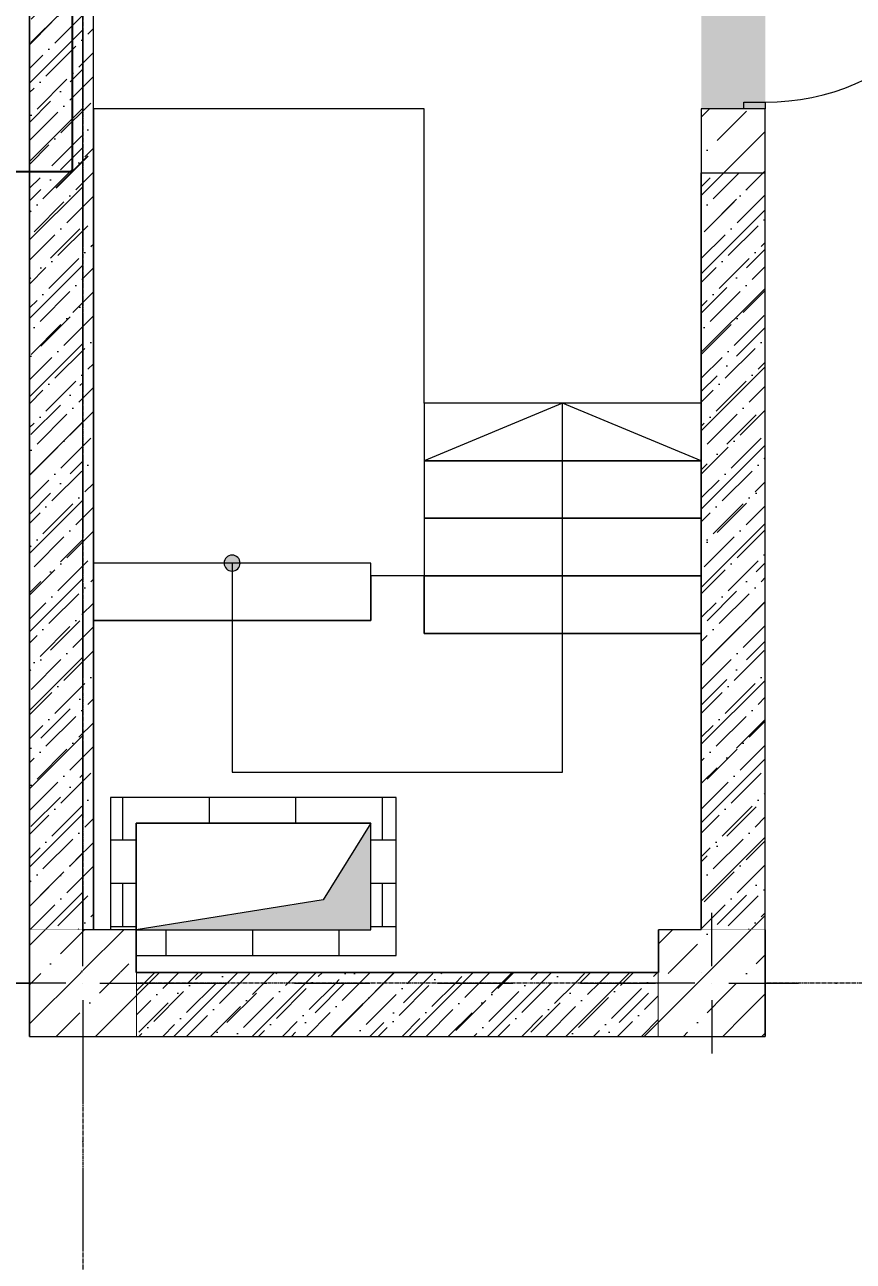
# Model space of a CAD drawing. Header units: millimetres. Extents: x 1499747 to 4230374, y -28481 to 441852.
# Drawn here: x 2450505 to 2454391, y 310479 to 316278 of the extents above; entities that cross this region are included whole.
import ezdxf
from ezdxf.xclip import XClip

# ---------------------------------------------------------------- set-up
doc = ezdxf.new("R2010")
doc.units = ezdxf.units.MM
doc.header["$MEASUREMENT"] = 0
doc.header["$XCLIPFRAME"] = 0
doc.set_wipeout_variables(frame=1)
for name, pattern in [('CENTER2', [28.575, 19.05, -3.175, 3.175, -3.175]), ('Wipeout_Contour', [1000, 0, -1000]), ('Штрихпунктирная', [670.277762, 352.777767, -176.388884, 0, -141.111112])]:
    doc.linetypes.add(name, pattern=pattern)
for name, color, linetype in [('0_ANNOT_Dimensions', 7, 'Continuous'), ('13 этаж_25_Конструктив - Колонны', 7, 'Continuous'), ('Чертеж и Рисунок', 7, 'Continuous')]:
    doc.layers.add(name, color=color, linetype=linetype)
for name, color, linetype, lineweight in [('13 этаж_25_АР 06.03 custom_70_12 этаж_13_Интерьер - Мебель_Ном._пера__8_Ном._пера__8', 8, 'Continuous', 18), ('13 этаж_25_АР 06.03 custom_70_20-стены 3-8этажей_Ном._пера__1_Ном._пера__1', 1, 'Continuous', 18), ('13 этаж_25_АР 06.03 custom_70__8 hatch_Ном._пера__8_Ном._пера__8', 8, 'Continuous', 18), ('13 этаж_25_АР 06.03 custom_70__заливка_Ном._пера__8_Ном._пера__8', 8, 'Continuous', 18), ('13 этаж_25_АР 06.03 custom_70__Оси_Ном._пера__8_Ном._пера__8', 8, 'Continuous', 18), ('13 этаж_25_АР 06.03 custom_70_Подложка_Ном._пера__8_Ном._пера__8', 8, 'Continuous', 18), ('13 этаж_25_АР 06.03 custom_70_Шахты 101_Ном._пера__14_Ном._пера__7', 7, 'Continuous', 18), ('13 этаж_25_АР 06.03 custom_70_Шахты_Ном._пера__7_Ном._пера__7', 7, 'Continuous', 18), ('13 этаж_25_Двери Archicad_Ном._пера__19_Ном._пера__255', 255, 'Continuous', 18), ('13 этаж_25_Двери Archicad_Ном._пера__23_Ном._пера__30', 30, 'Continuous', 18), ('13 этаж_25_Двери Archicad_Ном._пера__3_Ном._пера__30', 30, 'Continuous', 18), ('13 этаж_25_Двери Archicad_Ном._пера__47_Ном._пера__7', 7, 'Continuous', 18), ('13 этаж_25_Конструктив - Колонны_Ном._пера__170_Ном._пера__52', 52, 'Continuous', 18), ('13 этаж_25_Конструктив - Колонны_Ном._пера__1_Ном._пера__7', 7, 'Continuous', 18), ('13 этаж_25_Конструктив - Колонны_Ном._пера__20_Ном._пера__1', 1, 'Continuous', 18), ('13 этаж_25_Конструктив - Колонны_Ном._пера__7', 7, 'Continuous', 18), ('13 этаж_25_Конструктив - Лестницы_Ном._пера__11_Ном._пера__171', 171, 'Continuous', 18), ('13 этаж_25_Конструктив - Лестницы_Ном._пера__1_Ном._пера__7', 7, 'Continuous', 18), ('13 этаж_25_Конструктив - Лестницы_Ном._пера__71_Ном._пера__161', 161, 'Continuous', 18), ('13 этаж_25_Конструктив - Перекрытия_Ном._пера__1_Ном._пера__7', 7, 'Continuous', 18), ('13 этаж_25_Конструктив - Стены Несущие_Ном._пера__170_Ном._пера__52', 52, 'Continuous', 18), ('13 этаж_25_Конструктив - Стены Несущие_Ном._пера__19_Ном._пера__255', 255, 'Continuous', 18), ('13 этаж_25_Конструктив - Стены Несущие_Ном._пера__47_Ном._пера__7', 7, 'Continuous', 18), ('13 этаж_25_Элемент Модели - Оси_Ном._пера__2_Ном._пера__8', 8, 'Continuous', 18)]:
    doc.layers.add(name, color=color, linetype=linetype, lineweight=lineweight)
doc.dimstyles.get("Standard").update_dxf_attribs({"dimtxt": 0.18, "dimasz": 0.18, "dimexe": 0.18, "dimexo": 0.0625, "dimgap": 0.09, "dimtad": 0, "dimtih": 1, "dimtoh": 1, "dimdec": 4, "dimzin": 0, "dimdsep": 46, "dimtxsty": 'Standard', "dimcen": 0.09, "dimadec": 0, "dimazin": 0, "dimtfac": 1, "dimtdec": 4, "dimtofl": 0, "dimtmove": 0, "dimatfit": 3, "dimfxl": 1, "dimtolj": 1, "dimtzin": 0, "dimarcsym": 0})
pattern_1 = [(45, (806123.22, 141848.06), (42.09495, 154.348152), [198.4375, -39.6875, 0, -39.6875])]
pattern_2 = [(45, (-458140.43, 49824.83), (42.0949506, 154.348152), [198.4375, -39.6875, 0, -39.6875])]
pattern_3 = [(45, (-455190.43, 49824.83), (42.0949506, 154.348152), [198.4375, -39.6875, 0, -39.6875])]
pattern_4 = [(45, (1162404.7, 34264.05), (-183.8478, 183.8478), []), (45, (1162312.77, 34355.97), (-183.8478, 183.8478), [195, -65, 0, -65])]

# ---------------------------------------------------------------- blocks, each defined once
blk = doc.blocks.new('Чертеж_4_25', base_point=(1186000, 29700))
at = {"layer": '13 этаж_25_АР 06.03 custom_70__8 hatch_Ном._пера__8_Ном._пера__8', "linetype": 'Continuous', "true_color": 0xc7c8ca}
blk.add_hatch(color=9, dxfattribs=at).paths.add_polyline_path([(1181454.7, 40714.1), (1182554.7, 40714.1), (1182554.7, 41214.1), (1182332.4, 40855.1)])
at = {"layer": '13 этаж_25_АР 06.03 custom_70__заливка_Ном._пера__8_Ном._пера__8', "linetype": 'Continuous', "true_color": 0xc7c8ca}
h = blk.add_hatch(dxfattribs=at)
h.set_pattern_fill('ANSI36_0046_0019', color=9, style=0, pattern_type=2)
h.set_pattern_definition(pattern_2)
h.paths.add_polyline_path([(1181204.7, 40714.1), (1180954.7, 40714.1), (1180954.7, 40464.1), (1181204.7, 40464.1)])
h = blk.add_hatch(dxfattribs=at)
h.set_pattern_fill('ANSI36_0046_0019', color=9, style=0, pattern_type=2)
h.set_pattern_definition(pattern_2)
h.paths.add_polyline_path([(1181335.8, 40714.1), (1181204.7, 40714.1), (1181204.7, 40464.1)])
h = blk.add_hatch(dxfattribs=at)
h.set_pattern_fill('ANSI36_0046_0019', color=9, style=0, pattern_type=2)
h.set_pattern_definition(pattern_2)
h.paths.add_polyline_path([(1181454.7, 40714.1), (1181335.8, 40714.1), (1181204.7, 40464.1), (1181454.7, 40464.1)])
h = blk.add_hatch(dxfattribs=at)
h.set_pattern_fill('ANSI36_0046_0019', color=9, style=0, pattern_type=2)
h.set_pattern_definition(pattern_3)
h.paths.add_polyline_path([(1184154.7, 40714.1), (1183904.7, 40714.1), (1183904.7, 40464.1), (1184154.7, 40464.1)])
h = blk.add_hatch(dxfattribs=at)
h.set_pattern_fill('ANSI36_0046_0019', color=9, style=0, pattern_type=2)
h.set_pattern_definition(pattern_3)
h.paths.add_polyline_path([(1184285.8, 40714.1), (1184154.7, 40714.1), (1184154.7, 40464.1)])
h = blk.add_hatch(dxfattribs=at)
h.set_pattern_fill('ANSI36_0046_0019', color=9, style=0, pattern_type=2)
h.set_pattern_definition(pattern_3)
h.paths.add_polyline_path([(1184404.7, 40714.1), (1184285.8, 40714.1), (1184154.7, 40464.1), (1184404.7, 40464.1)])
h = blk.add_hatch(dxfattribs=at)
h.set_pattern_fill('ANSI36_0046_0019', color=9, style=0, pattern_type=2)
h.set_pattern_definition(pattern_2)
h.paths.add_polyline_path([(1181204.7, 40464.1), (1180954.7, 40464.1), (1180954.7, 40214.1), (1181204.7, 40214.1)])
h = blk.add_hatch(dxfattribs=at)
h.set_pattern_fill('ANSI36_0046_0019', color=9, style=0, pattern_type=2)
h.set_pattern_definition(pattern_2)
h.paths.add_polyline_path([(1181454.7, 40464.1), (1181204.7, 40464.1), (1181204.7, 40214.1), (1181454.7, 40214.1)])
h = blk.add_hatch(dxfattribs=at)
h.set_pattern_fill('ANSI36_0046_0019', color=9, style=0, pattern_type=2)
h.set_pattern_definition(pattern_3)
h.paths.add_polyline_path([(1184154.7, 40464.1), (1183904.7, 40464.1), (1183904.7, 40214.1), (1184154.7, 40214.1)])
h = blk.add_hatch(dxfattribs=at)
h.set_pattern_fill('ANSI36_0046_0019', color=9, style=0, pattern_type=2)
h.set_pattern_definition(pattern_3)
h.paths.add_polyline_path([(1184404.7, 40464.1), (1184154.7, 40464.1), (1184154.7, 40214.1), (1184404.7, 40214.1)])
at = {"layer": '13 этаж_25_АР 06.03 custom_70_Подложка_Ном._пера__8_Ном._пера__8', "linetype": 'Continuous', "true_color": 0xc7c8ca}
h = blk.add_hatch(dxfattribs=at)
h.set_pattern_fill('ANSI36_0046_0019', color=9, style=0, pattern_type=2)
h.set_pattern_definition(pattern_1)
h.paths.add_polyline_path([(1181254.7, 45714.1), (1180954.7, 45714.1), (1180954.7, 40714.1), (1181254.7, 40714.1)])
h = blk.add_hatch(dxfattribs=at)
h.set_pattern_fill('ANSI36_0046_0019', color=9, style=0, pattern_type=2)
h.set_pattern_definition(pattern_1)
h.paths.add_polyline_path([(1184104.7, 44264.1), (1184104.7, 40714.1), (1184404.7, 40714.1), (1184404.7, 44264.1)])
h = blk.add_hatch(dxfattribs=at)
h.set_pattern_fill('ANSI36_0046_0019', color=9, style=0, pattern_type=2)
h.set_pattern_definition(pattern_1)
h.paths.add_polyline_path([(1181204.7, 40714.1), (1180954.7, 40714.1), (1180954.7, 40464.1), (1181204.7, 40464.1)])
h = blk.add_hatch(dxfattribs=at)
h.set_pattern_fill('ANSI36_0046_0019', color=9, style=0, pattern_type=2)
h.set_pattern_definition(pattern_1)
h.paths.add_polyline_path([(1181454.7, 40714.1), (1181204.7, 40714.1), (1181204.7, 40464.1), (1181454.7, 40464.1)])
h = blk.add_hatch(dxfattribs=at)
h.set_pattern_fill('ANSI36_0046_0019', color=9, style=0, pattern_type=2)
h.set_pattern_definition(pattern_1)
h.paths.add_polyline_path([(1184404.7, 40714.1), (1183904.7, 40714.1), (1183904.7, 40464.1), (1184404.7, 40464.1)])
h = blk.add_hatch(dxfattribs=at)
h.set_pattern_fill('ANSI36_0046_0019', color=9, style=0, pattern_type=2)
h.set_pattern_definition(pattern_1)
h.paths.add_polyline_path([(1183904.7, 40514.1), (1181454.7, 40514.1), (1181454.7, 40464.1), (1183904.7, 40464.1)])
h = blk.add_hatch(dxfattribs=at)
h.set_pattern_fill('ANSI36_0046_0019', color=9, style=0, pattern_type=2)
h.set_pattern_definition(pattern_1)
h.paths.add_polyline_path([(1181204.7, 40464.1), (1180954.7, 40464.1), (1180954.7, 40214.1), (1181204.7, 40214.1)])
h = blk.add_hatch(dxfattribs=at)
h.set_pattern_fill('ANSI36_0046_0019', color=9, style=0, pattern_type=2)
h.set_pattern_definition(pattern_1)
h.paths.add_polyline_path([(1181454.7, 40464.1), (1181204.7, 40464.1), (1181204.7, 40214.1), (1181454.7, 40214.1)])
h = blk.add_hatch(dxfattribs=at)
h.set_pattern_fill('ANSI36_0046_0019', color=9, style=0, pattern_type=2)
h.set_pattern_definition(pattern_1)
h.paths.add_polyline_path([(1183904.7, 40464.1), (1181454.7, 40464.1), (1181454.7, 40214.1), (1183904.7, 40214.1)])
h = blk.add_hatch(dxfattribs=at)
h.set_pattern_fill('ANSI36_0046_0019', color=9, style=0, pattern_type=2)
h.set_pattern_definition(pattern_1)
h.paths.add_polyline_path([(1184404.7, 40464.1), (1183904.7, 40464.1), (1183904.7, 40214.1), (1184404.7, 40214.1)])
at = {"layer": '13 этаж_25_АР 06.03 custom_70_Шахты_Ном._пера__7_Ном._пера__7', "linetype": 'Continuous', "true_color": 0xc7c8ca}
h = blk.add_hatch(dxfattribs=at)
h.set_pattern_fill('AR_B816_0046_0019', color=9, style=0, pattern_type=2)
h.set_pattern_definition([(0, (1023281.01, -133771.58), (0, 203.2), []), (90, (1023281.01, -133771.58), (-203.2, 203.2), [203.2, -203.2])])
h.paths.add_polyline_path([(1181334.7, 41334.1), (1181334.7, 40714.1), (1181454.7, 40714.1), (1181454.7, 41214.1), (1182554.7, 41214.1), (1182554.7, 40714.1), (1181454.7, 40714.1), (1181454.7, 40594.1), (1182674.7, 40594.1), (1182674.7, 41334.1)])
at = {"layer": '13 этаж_25_Двери Archicad_Ном._пера__19_Ном._пера__255', "linetype": 'Continuous', "true_color": 0xc7c8ca}
blk.add_hatch(color=9, dxfattribs=at).paths.add_polyline_path([(1184304.7, 44564.1), (1184404.7, 44564.1), (1184404.7, 44596.1), (1184304.7, 44596.1)])
at = {"layer": '13 этаж_25_Конструктив - Лестницы_Ном._пера__71_Ном._пера__161', "linetype": 'Continuous', "true_color": 0xc7c8ca}
blk.add_hatch(color=9, dxfattribs=at).paths.add_polyline_path([(1181867.2, 42434.1, 1), (1181942.2, 42434.1, 1)])
at = {"layer": '13 этаж_25_Конструктив - Стены Несущие_Ном._пера__170_Ном._пера__52', "linetype": 'Continuous', "true_color": 0xc7c8ca}
h = blk.add_hatch(dxfattribs=at)
h.set_pattern_fill('ЖЕЛЕЗОБЕТОН_0019', color=9, style=0, pattern_type=2)
h.set_pattern_definition(pattern_4)
h.paths.add_polyline_path([(1180954.7, 40714.1), (1181204.7, 40714.1), (1181204.7, 45714.1), (1180954.7, 45714.1)])
h = blk.add_hatch(dxfattribs=at)
h.set_pattern_fill('ЖЕЛЕЗОБЕТОН_0019', color=9, style=0, pattern_type=2)
h.set_pattern_definition(pattern_4)
h.paths.add_polyline_path([(1184104.7, 40714.1), (1184404.7, 40714.1), (1184404.7, 44564.1), (1184104.7, 44564.1)])
h = blk.add_hatch(dxfattribs=at)
h.set_pattern_fill('ЖЕЛЕЗОБЕТОН_0019', color=9, style=0, pattern_type=2)
h.set_pattern_definition(pattern_4)
h.paths.add_polyline_path([(1181454.7, 40214.1), (1183904.7, 40214.1), (1183904.7, 40514.1), (1181454.7, 40514.1)])
at = {"layer": '13 этаж_25_Конструктив - Стены Несущие_Ном._пера__19_Ном._пера__255', "linetype": 'Continuous', "true_color": 0xc7c8ca}
blk.add_hatch(color=9, dxfattribs=at).paths.add_polyline_path([(1184404.7, 45714.1), (1184104.7, 45714.1), (1184104.7, 44564.1), (1184404.7, 44564.1)])
at = {"layer": '13 этаж_25_АР 06.03 custom_70_12 этаж_13_Интерьер - Мебель_Ном._пера__8_Ном._пера__8', "color": 9, "linetype": 'Continuous', "true_color": 0xc7c8ca}
for p, q in [((1181454.7, 40514.1), (1183129.7, 40514.1)), ((1183129.7, 40514.1), (1183904.7, 40514.1))]:
    blk.add_line(p, q, dxfattribs=at)
at = {"layer": '13 этаж_25_АР 06.03 custom_70_12 этаж_13_Интерьер - Мебель_Ном._пера__8_Ном._пера__8', "color": 9, "linetype": 'Continuous', "true_color": 0xc7c8ca, "flags": 128}
for points in [[(1180954.7, 40214.1), (1180954.7, 46214.1)], [(1181254.7, 40714.1), (1181254.7, 45714.1)], [(1181454.7, 40214.1), (1183904.7, 40214.1)]]:
    blk.add_lwpolyline(points, dxfattribs=at)
for points in [[(1180954.7, 40714.1), (1181454.7, 40714.1), (1181454.7, 40214.1), (1180954.7, 40214.1)], [(1183904.7, 40714.1), (1184404.7, 40714.1), (1184404.7, 40214.1), (1183904.7, 40214.1)]]:
    blk.add_lwpolyline(points, close=True, dxfattribs=at)
at = {"layer": '13 этаж_25_АР 06.03 custom_70_20-стены 3-8этажей_Ном._пера__1_Ном._пера__1', "color": 9, "linetype": 'Continuous', "true_color": 0xc7c8ca, "flags": 128}
blk.add_lwpolyline([(1180954.7, 40714.1), (1181454.7, 40714.1), (1181454.7, 40214.1), (1180954.7, 40214.1)], close=True, dxfattribs=at)
at = {"layer": '13 этаж_25_АР 06.03 custom_70__Оси_Ном._пера__8_Ном._пера__8', "color": 9, "linetype": 'CENTER2', "true_color": 0xc7c8ca}
for p, q in [((1181204.7, 45914.1), (1181204.7, 32314.1)), ((1200719.9, 40464.1), (1169819.7, 40464.1))]:
    blk.add_line(p, q, dxfattribs=at)
at = {"layer": '13 этаж_25_АР 06.03 custom_70_Подложка_Ном._пера__8_Ном._пера__8', "color": 9, "linetype": 'Continuous', "true_color": 0xc7c8ca}
blk.add_line((1184404.7, 40714.1), (1184404.7, 44264.1), dxfattribs=at)
at = {"layer": '13 этаж_25_АР 06.03 custom_70_Подложка_Ном._пера__8_Ном._пера__8', "color": 9, "linetype": 'Continuous', "true_color": 0xc7c8ca, "flags": 128}
for points in [[(1184104.7, 40714.1), (1184104.7, 44264.1)], [(1184104.7, 44264.1), (1184404.7, 44264.1)]]:
    blk.add_lwpolyline(points, dxfattribs=at)
at = {"layer": '13 этаж_25_АР 06.03 custom_70_Шахты 101_Ном._пера__14_Ном._пера__7', "color": 9, "linetype": 'Continuous', "true_color": 0xc7c8ca, "flags": 128}
blk.add_lwpolyline([(1181454.7, 40714.1), (1182554.7, 40714.1), (1182554.7, 41214.1), (1182332.4, 40855.1)], close=True, dxfattribs=at)
blk.add_lwpolyline([(1181454.7, 40714.1), (1181454.7, 41214.1), (1182554.7, 41214.1)], dxfattribs=at)
at = {"layer": '13 этаж_25_АР 06.03 custom_70_Шахты_Ном._пера__7_Ном._пера__7', "color": 9, "linetype": 'Continuous', "true_color": 0xc7c8ca, "flags": 128}
for points in [[(1181334.7, 40594.1), (1182674.7, 40594.1), (1182674.7, 41334.1), (1181334.7, 41334.1)], [(1181454.7, 40714.1), (1182554.7, 40714.1), (1182554.7, 41214.1), (1181454.7, 41214.1)]]:
    blk.add_lwpolyline(points, close=True, dxfattribs=at)
at = {"layer": '13 этаж_25_Двери Archicad_Ном._пера__23_Ном._пера__30', "color": 9, "linetype": 'Continuous', "true_color": 0xc7c8ca}
for p, q in [((1184304.7, 44564.1), (1184304.7, 44596.1)), ((1184304.7, 44596.1), (1184404.7, 44596.1)), ((1184404.7, 44564.1), (1184304.7, 44564.1)), ((1184404.7, 44596.1), (1184404.7, 44564.1))]:
    blk.add_line(p, q, dxfattribs=at)
at = {"layer": '13 этаж_25_Двери Archicad_Ном._пера__3_Ном._пера__30', "color": 9, "linetype": 'Continuous', "true_color": 0xc7c8ca}
blk.add_arc((1184404.7, 45682.1), 1086, 270, 360, dxfattribs=at)
at = {"layer": '13 этаж_25_Двери Archicad_Ном._пера__47_Ном._пера__7', "color": 9, "linetype": 'Continuous', "true_color": 0xc7c8ca}
for p, q in [((1184304.7, 44564.1), (1184104.7, 44564.1)), ((1184404.7, 44564.1), (1184304.7, 44564.1)), ((1184404.7, 44564.1), (1184304.7, 44564.1))]:
    blk.add_line(p, q, dxfattribs=at)
at = {"layer": '13 этаж_25_Конструктив - Лестницы_Ном._пера__11_Ном._пера__171', "color": 9, "linetype": 'Continuous', "true_color": 0xc7c8ca}
for p, q in [((1184104.7, 43184.1), (1182804.7, 43184.1)), ((1182804.7, 43184.1), (1182804.7, 42914.1)), ((1183454.7, 43184.1), (1182804.7, 42914.1)), ((1183454.7, 42914.1), (1183454.7, 43184.1)), ((1184104.7, 42914.1), (1183454.7, 43184.1)), ((1184104.7, 42914.1), (1184104.7, 43184.1)), ((1184104.7, 42914.1), (1182804.7, 42914.1)), ((1182804.7, 42914.1), (1182804.7, 42644.1)), ((1182804.7, 42914.1), (1184104.7, 42914.1)), ((1183454.7, 42104.1), (1183454.7, 42914.1)), ((1184104.7, 42644.1), (1184104.7, 42914.1)), ((1184104.7, 42644.1), (1182804.7, 42644.1)), ((1182804.7, 42644.1), (1182804.7, 42374.1)), ((1182804.7, 42644.1), (1184104.7, 42644.1)), ((1184104.7, 42374.1), (1184104.7, 42644.1)), ((1182554.7, 42434.1), (1181254.7, 42434.1)), ((1181254.7, 42434.1), (1181254.7, 42164.1)), ((1181904.7, 42434.1), (1181904.7, 42164.1)), ((1182554.7, 42164.1), (1182554.7, 42434.1)), ((1182804.7, 42374.1), (1182554.7, 42374.1)), ((1182554.7, 42374.1), (1182554.7, 42164.1)), ((1182804.7, 42104.1), (1182804.7, 42374.1)), ((1184104.7, 42374.1), (1182804.7, 42374.1)), ((1182804.7, 42374.1), (1182804.7, 42104.1)), ((1182804.7, 42374.1), (1184104.7, 42374.1)), ((1184104.7, 42104.1), (1184104.7, 42374.1)), ((1181254.7, 42164.1), (1182554.7, 42164.1)), ((1182554.7, 42164.1), (1181254.7, 42164.1)), ((1181254.7, 42164.1), (1181254.7, 42104.1)), ((1181904.7, 42164.1), (1181904.7, 42104.1)), ((1181254.7, 42104.1), (1181254.7, 40514.1)), ((1181904.7, 42104.1), (1181904.7, 41454.1)), ((1184104.7, 42104.1), (1182804.7, 42104.1)), ((1182804.7, 42104.1), (1184104.7, 42104.1)), ((1183454.7, 41454.1), (1183454.7, 42104.1)), ((1184104.7, 40514.1), (1184104.7, 42104.1)), ((1181904.7, 41454.1), (1183454.7, 41454.1)), ((1181254.7, 40514.1), (1184104.7, 40514.1))]:
    blk.add_line(p, q, dxfattribs=at)
at = {"layer": '13 этаж_25_Конструктив - Лестницы_Ном._пера__11_Ном._пера__171', "color": 9, "linetype": 'Continuous', "true_color": 0xc7c8ca, "flags": 128}
blk.add_lwpolyline([(1181867.2, 42434.1, 1), (1181942.2, 42434.1, 1)], format="xyb", close=True, dxfattribs=at)
at = {"layer": '13 этаж_25_Конструктив - Лестницы_Ном._пера__1_Ном._пера__7', "color": 9, "linetype": 'Continuous', "true_color": 0xc7c8ca}
for p, q in [((1184104.7, 43184.1), (1182804.7, 43184.1)), ((1182804.7, 43184.1), (1182804.7, 42104.1)), ((1184104.7, 42104.1), (1184104.7, 43184.1)), ((1182554.7, 42434.1), (1181254.7, 42434.1)), ((1181254.7, 42434.1), (1181254.7, 42164.1)), ((1182554.7, 42164.1), (1182554.7, 42434.1)), ((1182804.7, 42374.1), (1182554.7, 42374.1)), ((1182554.7, 42374.1), (1182554.7, 42164.1)), ((1182804.7, 42104.1), (1182804.7, 42374.1)), ((1181254.7, 42164.1), (1181254.7, 42104.1)), ((1182554.7, 42164.1), (1181254.7, 42164.1)), ((1181254.7, 42104.1), (1181254.7, 40514.1)), ((1182804.7, 42104.1), (1184104.7, 42104.1)), ((1184104.7, 40514.1), (1184104.7, 42104.1)), ((1181254.7, 40514.1), (1184104.7, 40514.1))]:
    blk.add_line(p, q, dxfattribs=at)
at = {"layer": '13 этаж_25_Конструктив - Перекрытия_Ном._пера__1_Ном._пера__7', "linetype": 'Continuous', "flags": 128}
blk.add_lwpolyline([(1181254.7, 40514.1), (1184104.7, 40514.1), (1184104.7, 43184.1), (1182804.7, 43184.1), (1182804.7, 44564.1), (1181254.7, 44564.1)], close=True, dxfattribs=at)
at = {"layer": '13 этаж_25_Конструктив - Стены Несущие_Ном._пера__47_Ном._пера__7', "color": 9, "linetype": 'Continuous', "true_color": 0xc7c8ca}
for p, q in [((1184304.7, 44564.1), (1184104.7, 44564.1)), ((1184404.7, 44564.1), (1184304.7, 44564.1))]:
    blk.add_line(p, q, dxfattribs=at)
at = {"layer": '13 этаж_25_Конструктив - Стены Несущие_Ном._пера__47_Ном._пера__7', "color": 9, "linetype": 'Continuous', "true_color": 0xc7c8ca, "flags": 128}
for points in [[(1180954.7, 45714.1), (1180954.7, 40714.1)], [(1181204.7, 40714.1), (1181204.7, 45714.1)], [(1184104.7, 44564.1), (1184104.7, 40714.1)], [(1184404.7, 40714.1), (1184404.7, 44564.1)], [(1183904.7, 40514.1), (1181454.7, 40514.1)], [(1181454.7, 40214.1), (1183904.7, 40214.1)]]:
    blk.add_lwpolyline(points, dxfattribs=at)
at = {"layer": '13 этаж_25_Элемент Модели - Оси_Ном._пера__2_Ном._пера__8', "linetype": 'Штрихпунктирная'}
for p, q in [((1181204.7, 48964.1), (1181204.7, 14064.1)), ((1159404.7, 40464.1), (1216204.7, 40464.1))]:
    blk.add_line(p, q, dxfattribs=at)
at = {"color": 9, "linetype": 'Wipeout_Contour', "ltscale": 4728110.570471352, "true_color": 0xc7c8ca}
blk.add_wipeout([(1181204.7, 40714.1), (1181204.7, 40514.1), (1181454.7, 40514.1), (1181454.7, 40714.1)], dxfattribs=at).dxf.layer = '13 этаж_25_Конструктив - Колонны'
at = {"color": 9, "linetype": 'Wipeout_Contour', "ltscale": 4738804.266696181, "true_color": 0xc7c8ca}
blk.add_wipeout([(1183904.7, 40514.1), (1184104.7, 40514.1), (1184104.7, 40714.1), (1183904.7, 40714.1)], dxfattribs=at).dxf.layer = '13 этаж_25_Конструктив - Колонны'
at = {"layer": '13 этаж_25_Конструктив - Колонны_Ном._пера__170_Ном._пера__52', "linetype": 'Continuous', "true_color": 0xc7c8ca}
h = blk.add_hatch(dxfattribs=at)
h.set_pattern_fill('ЖЕЛЕЗОБЕТОН_0019', color=9, style=0, pattern_type=2)
h.set_pattern_definition(pattern_4)
h.paths.add_polyline_path([(1181204.7, 40714.1), (1181204.7, 40514.1), (1181454.7, 40514.1), (1181454.7, 40714.1)])
h = blk.add_hatch(dxfattribs=at)
h.set_pattern_fill('ЖЕЛЕЗОБЕТОН_0019', color=9, style=0, pattern_type=2)
h.set_pattern_definition(pattern_4)
h.paths.add_polyline_path([(1183904.7, 40514.1), (1184104.7, 40514.1), (1184104.7, 40714.1), (1183904.7, 40714.1)])
at = {"layer": '13 этаж_25_Конструктив - Колонны_Ном._пера__7', "color": 9, "linetype": 'Wipeout_Contour', "true_color": 0xc7c8ca}
for p, q in [((1181204.7, 40714.1), (1181204.7, 40514.1)), ((1181454.7, 40714.1), (1181204.7, 40714.1)), ((1181454.7, 40514.1), (1181454.7, 40714.1)), ((1184104.7, 40714.1), (1183904.7, 40714.1)), ((1183904.7, 40714.1), (1183904.7, 40514.1)), ((1184104.7, 40514.1), (1184104.7, 40714.1)), ((1181204.7, 40514.1), (1181454.7, 40514.1)), ((1183904.7, 40514.1), (1184104.7, 40514.1))]:
    blk.add_line(p, q, dxfattribs=at)
at = {"color": 9, "linetype": 'Wipeout_Contour', "ltscale": 3545426.977043255, "true_color": 0xc7c8ca}
blk.add_wipeout([(1180954.7, 40214.1), (1181204.7, 40214.1), (1181204.7, 40514.1)], dxfattribs=at).dxf.layer = '13 этаж_25_Конструктив - Колонны'
at = {"color": 9, "linetype": 'Wipeout_Contour', "ltscale": 4738770.111096656, "true_color": 0xc7c8ca}
blk.add_wipeout([(1183904.7, 40214.1), (1184104.7, 40214.1), (1184104.7, 40514.1), (1183904.7, 40514.1)], dxfattribs=at).dxf.layer = '13 этаж_25_Конструктив - Колонны'
at = {"layer": '13 этаж_25_Конструктив - Колонны_Ном._пера__170_Ном._пера__52', "linetype": 'Continuous', "true_color": 0xc7c8ca}
h = blk.add_hatch(dxfattribs=at)
h.set_pattern_fill('ЖЕЛЕЗОБЕТОН_0019', color=9, style=0, pattern_type=2)
h.set_pattern_definition(pattern_4)
h.paths.add_polyline_path([(1180954.7, 40214.1), (1181204.7, 40214.1), (1181204.7, 40514.1)])
h = blk.add_hatch(dxfattribs=at)
h.set_pattern_fill('ЖЕЛЕЗОБЕТОН_0019', color=9, style=0, pattern_type=2)
h.set_pattern_definition(pattern_4)
h.paths.add_polyline_path([(1183904.7, 40214.1), (1184104.7, 40214.1), (1184104.7, 40514.1), (1183904.7, 40514.1)])
at = {"layer": '13 этаж_25_Конструктив - Колонны_Ном._пера__20_Ном._пера__1', "color": 9, "linetype": 'Continuous', "true_color": 0xc7c8ca}
blk.add_line((1184074.7, 40464.1), (1183824.7, 40464.1), dxfattribs=at)
at = {"layer": '13 этаж_25_Конструктив - Колонны_Ном._пера__7', "color": 9, "linetype": 'Wipeout_Contour', "true_color": 0xc7c8ca}
for p, q in [((1181204.7, 40514.1), (1180954.7, 40214.1)), ((1181204.7, 40214.1), (1181204.7, 40514.1)), ((1184104.7, 40514.1), (1183904.7, 40514.1)), ((1183904.7, 40514.1), (1183904.7, 40214.1)), ((1184104.7, 40214.1), (1184104.7, 40514.1)), ((1180954.7, 40214.1), (1181204.7, 40214.1)), ((1183904.7, 40214.1), (1184104.7, 40214.1))]:
    blk.add_line(p, q, dxfattribs=at)
at = {"color": 9, "linetype": 'Wipeout_Contour', "ltscale": 4728076.337467202, "true_color": 0xc7c8ca}
blk.add_wipeout([(1181454.7, 40514.1), (1181204.7, 40514.1), (1181204.7, 40214.1), (1181454.7, 40214.1)], dxfattribs=at).dxf.layer = '13 этаж_25_Конструктив - Колонны'
at = {"color": 9, "linetype": 'Wipeout_Contour', "ltscale": 3554672.608672434, "true_color": 0xc7c8ca}
blk.add_wipeout([(1184104.7, 40214.1), (1184404.7, 40214.1), (1184104.7, 40514.1)], dxfattribs=at).dxf.layer = '13 этаж_25_Конструктив - Колонны'
at = {"layer": '13 этаж_25_Конструктив - Колонны_Ном._пера__170_Ном._пера__52', "linetype": 'Continuous', "true_color": 0xc7c8ca}
h = blk.add_hatch(dxfattribs=at)
h.set_pattern_fill('ЖЕЛЕЗОБЕТОН_0019', color=9, style=0, pattern_type=2)
h.set_pattern_definition(pattern_4)
h.paths.add_polyline_path([(1181454.7, 40514.1), (1181204.7, 40514.1), (1181204.7, 40214.1), (1181454.7, 40214.1)])
h = blk.add_hatch(dxfattribs=at)
h.set_pattern_fill('ЖЕЛЕЗОБЕТОН_0019', color=9, style=0, pattern_type=2)
h.set_pattern_definition(pattern_4)
h.paths.add_polyline_path([(1184104.7, 40214.1), (1184404.7, 40214.1), (1184104.7, 40514.1)])
at = {"layer": '13 этаж_25_Конструктив - Колонны_Ном._пера__20_Ном._пера__1', "color": 9, "linetype": 'Continuous', "true_color": 0xc7c8ca}
blk.add_line((1181284.7, 40464.1), (1181534.7, 40464.1), dxfattribs=at)
at = {"layer": '13 этаж_25_Конструктив - Колонны_Ном._пера__7', "color": 9, "linetype": 'Wipeout_Contour', "true_color": 0xc7c8ca}
for p, q in [((1181454.7, 40514.1), (1181204.7, 40514.1)), ((1181204.7, 40514.1), (1181204.7, 40214.1)), ((1181454.7, 40214.1), (1181454.7, 40514.1)), ((1184404.7, 40214.1), (1184104.7, 40514.1)), ((1184104.7, 40514.1), (1184104.7, 40214.1)), ((1181204.7, 40214.1), (1181454.7, 40214.1)), ((1184104.7, 40214.1), (1184404.7, 40214.1))]:
    blk.add_line(p, q, dxfattribs=at)
at = {"color": 9, "linetype": 'Wipeout_Contour', "ltscale": 4727111.161059335, "true_color": 0xc7c8ca}
blk.add_wipeout([(1180954.7, 40714.1), (1180954.7, 40514.1), (1181204.7, 40514.1), (1181204.7, 40714.1)], dxfattribs=at).dxf.layer = '13 этаж_25_Конструктив - Колонны'
at = {"color": 9, "linetype": 'Wipeout_Contour', "ltscale": 3554981.68828502, "true_color": 0xc7c8ca}
blk.add_wipeout([(1184104.7, 40514.1), (1184404.7, 40214.1), (1184404.7, 40514.1)], dxfattribs=at).dxf.layer = '13 этаж_25_Конструктив - Колонны'
at = {"layer": '13 этаж_25_Конструктив - Колонны_Ном._пера__170_Ном._пера__52', "linetype": 'Continuous', "true_color": 0xc7c8ca}
h = blk.add_hatch(dxfattribs=at)
h.set_pattern_fill('ЖЕЛЕЗОБЕТОН_0019', color=9, style=0, pattern_type=2)
h.set_pattern_definition(pattern_4)
h.paths.add_polyline_path([(1180954.7, 40714.1), (1180954.7, 40514.1), (1181204.7, 40514.1), (1181204.7, 40714.1)])
h = blk.add_hatch(dxfattribs=at)
h.set_pattern_fill('ЖЕЛЕЗОБЕТОН_0019', color=9, style=0, pattern_type=2)
h.set_pattern_definition(pattern_4)
h.paths.add_polyline_path([(1184104.7, 40514.1), (1184404.7, 40214.1), (1184404.7, 40514.1)])
at = {"layer": '13 этаж_25_Конструктив - Колонны_Ном._пера__1_Ном._пера__7', "color": 9, "linetype": 'Continuous', "true_color": 0xc7c8ca, "flags": 128}
for points in [[(1183904.7, 40214.1), (1184104.7, 40214.1)], [(1184104.7, 40214.1), (1184404.7, 40214.1)]]:
    blk.add_lwpolyline(points, dxfattribs=at)
at = {"layer": '13 этаж_25_Конструктив - Колонны_Ном._пера__20_Ном._пера__1', "color": 9, "linetype": 'Continuous', "true_color": 0xc7c8ca}
for p, q in [((1181204.7, 40544.1), (1181204.7, 40794.1)), ((1184154.7, 40464.1), (1184154.7, 40464.1)), ((1184234.7, 40464.1), (1184484.7, 40464.1)), ((1184154.7, 40384.1), (1184154.7, 40134.1))]:
    blk.add_line(p, q, dxfattribs=at)
at = {"layer": '13 этаж_25_Конструктив - Колонны_Ном._пера__7', "color": 9, "linetype": 'Wipeout_Contour', "true_color": 0xc7c8ca}
for p, q in [((1180954.7, 40714.1), (1180954.7, 40514.1)), ((1181204.7, 40714.1), (1180954.7, 40714.1)), ((1181204.7, 40514.1), (1181204.7, 40714.1)), ((1180954.7, 40514.1), (1181204.7, 40514.1)), ((1184104.7, 40514.1), (1184404.7, 40214.1)), ((1184404.7, 40514.1), (1184104.7, 40514.1)), ((1184404.7, 40214.1), (1184404.7, 40514.1))]:
    blk.add_line(p, q, dxfattribs=at)
at = {"color": 9, "linetype": 'Wipeout_Contour', "ltscale": 4739803.679061087, "true_color": 0xc7c8ca}
blk.add_wipeout([(1184104.7, 40514.1), (1184404.7, 40514.1), (1184404.7, 40714.1), (1184104.7, 40714.1)], dxfattribs=at).dxf.layer = '13 этаж_25_Конструктив - Колонны'
at = {"color": 9, "linetype": 'Wipeout_Contour', "ltscale": 3545188.403132313, "true_color": 0xc7c8ca}
blk.add_wipeout([(1180954.7, 40514.1), (1180954.7, 40214.1), (1181204.7, 40514.1)], dxfattribs=at).dxf.layer = '13 этаж_25_Конструктив - Колонны'
at = {"layer": '13 этаж_25_Конструктив - Колонны_Ном._пера__170_Ном._пера__52', "linetype": 'Continuous', "true_color": 0xc7c8ca}
h = blk.add_hatch(dxfattribs=at)
h.set_pattern_fill('ЖЕЛЕЗОБЕТОН_0019', color=9, style=0, pattern_type=2)
h.set_pattern_definition(pattern_4)
h.paths.add_polyline_path([(1184104.7, 40514.1), (1184404.7, 40514.1), (1184404.7, 40714.1), (1184104.7, 40714.1)])
h = blk.add_hatch(dxfattribs=at)
h.set_pattern_fill('ЖЕЛЕЗОБЕТОН_0019', color=9, style=0, pattern_type=2)
h.set_pattern_definition(pattern_4)
h.paths.add_polyline_path([(1180954.7, 40514.1), (1180954.7, 40214.1), (1181204.7, 40514.1)])
at = {"layer": '13 этаж_25_Конструктив - Колонны_Ном._пера__1_Ном._пера__7', "color": 9, "linetype": 'Continuous', "true_color": 0xc7c8ca, "flags": 128}
for points in [[(1180954.7, 40714.1), (1180954.7, 40514.1)], [(1181454.7, 40514.1), (1181454.7, 40714.1), (1181204.7, 40714.1)], [(1184104.7, 40714.1), (1183904.7, 40714.1), (1183904.7, 40514.1)], [(1184404.7, 40514.1), (1184404.7, 40714.1)], [(1180954.7, 40514.1), (1180954.7, 40214.1)], [(1184404.7, 40214.1), (1184404.7, 40514.1)], [(1180954.7, 40214.1), (1181204.7, 40214.1)], [(1181204.7, 40214.1), (1181454.7, 40214.1)]]:
    blk.add_lwpolyline(points, dxfattribs=at)
at = {"layer": '13 этаж_25_Конструктив - Колонны_Ном._пера__20_Ном._пера__1', "color": 9, "linetype": 'Continuous', "true_color": 0xc7c8ca}
for p, q in [((1184154.7, 40544.1), (1184154.7, 40794.1)), ((1181124.7, 40464.1), (1180874.7, 40464.1)), ((1181204.7, 40464.1), (1181204.7, 40464.1)), ((1181204.7, 40384.1), (1181204.7, 40134.1))]:
    blk.add_line(p, q, dxfattribs=at)
at = {"layer": '13 этаж_25_Конструктив - Колонны_Ном._пера__7', "color": 9, "linetype": 'Wipeout_Contour', "true_color": 0xc7c8ca}
for p, q in [((1184404.7, 40714.1), (1184104.7, 40714.1)), ((1184104.7, 40714.1), (1184104.7, 40514.1)), ((1184404.7, 40514.1), (1184404.7, 40714.1)), ((1180954.7, 40514.1), (1180954.7, 40214.1)), ((1180954.7, 40214.1), (1181204.7, 40514.1)), ((1181204.7, 40514.1), (1180954.7, 40514.1)), ((1184104.7, 40514.1), (1184404.7, 40514.1))]:
    blk.add_line(p, q, dxfattribs=at)
blk = doc.blocks.new('_Oblique')
at = {"color": 0, "linetype": 'ByBlock', "lineweight": -2}
blk.add_line((-0.5, -0.5), (0.5, 0.5), dxfattribs=at)
blk = doc.blocks.new('*D198')
at = {"layer": '0_ANNOT_Dimensions', "color": 0, "lineweight": -2, "transparency": 16777216}
for p, q in [((2443677.5, 319033.1), (2443677.5, 315588.5)), ((2450727.5, 317533.1), (2450727.5, 315588.5)), ((2443677.5, 315588.7), (2446785.7, 315588.7)), ((2450727.5, 315588.7), (2447619.2, 315588.7))]:
    blk.add_line(p, q, dxfattribs=at)
at = {"layer": 'Defpoints', "color": 0, "lineweight": 30, "transparency": 16777216}
for p in [(2443677.5, 319033.1), (2450727.5, 317533.1), (2443677.5, 315588.7)]:
    blk.add_point(p, dxfattribs=at)
at = {"layer": '0_ANNOT_Dimensions', "color": 0, "lineweight": -2, "transparency": 16777216, "xscale": 150, "yscale": 150, "zscale": 150, "rotation": 180}
blk.add_blockref('_Oblique', (2443677.5, 315588.7), dxfattribs=at)
at = {"layer": '0_ANNOT_Dimensions', "color": 0, "lineweight": -2, "transparency": 16777216, "xscale": 150, "yscale": 150, "zscale": 150}
blk.add_blockref('_Oblique', (2450727.5, 315588.7), dxfattribs=at)
at = {"layer": '0_ANNOT_Dimensions', "color": 0, "lineweight": 25, "transparency": 16777216, "insert": (2447202.5, 315588.7), "char_height": 250, "attachment_point": 5}
blk.add_mtext('\\A1;7050', dxfattribs=at)

msp = doc.modelspace()

# ---------------------------------------------------------------- block references
at = {"layer": 'Чертеж и Рисунок', "linetype": 'Continuous'}
ref = msp.add_blockref('Чертеж_4_25', (2455572.80168, 301019.07632), dxfattribs=at)
XClip(ref).set_block_clipping_path([(1144000, 0), (1228000, 59400.0000000006)])

# ---------------------------------------------------------------- next in the draw order: dimensions: what is measured, and where the dimension line sits
at = {"layer": '0_ANNOT_Dimensions', "lineweight": 25}
dim = msp.add_linear_dim(base=(2443677.4918, 315588.6647), p1=(2450727.4918, 317533.12708), p2=(2443677.4918, 319033.12708), dimstyle='Standard', override={"dimtxt": 250, "dimasz": 150, "dimdec": 0, "dimblk1": 'Oblique', "dimblk2": 'Oblique', "dimsah": 1}, dxfattribs=at)
dim.commit()
dim.dimension.update_dxf_attribs({"geometry": '*D198', "text_midpoint": (2447202.4918, 315588.6647)})

doc.saveas('drawing.dxf')
